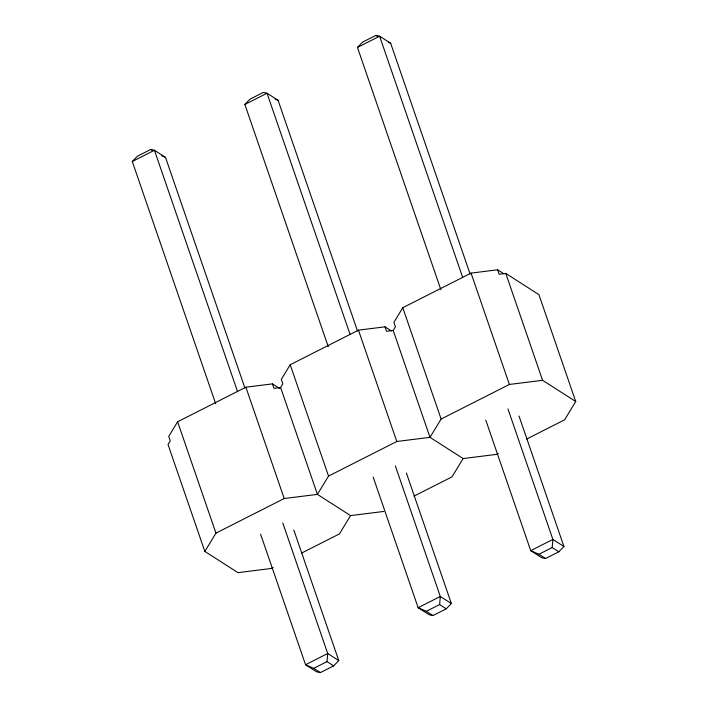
<?xml version="1.0" encoding="UTF-8"?>
<svg xmlns="http://www.w3.org/2000/svg" width="708" height="708" viewBox="0 0 708 708"><rect width="100%" height="100%" fill="white"/><g stroke="black" fill="none" stroke-linecap="round" stroke-linejoin="round"><path stroke-width="1.06" d="M260.624 534.23L305.555 664.732L313.733 668.352L327.025 661.617L327.716 653.502L282.784 523M373.204 477.183L418.145 607.694L426.313 611.314L439.615 604.579L440.305 596.463L395.365 465.961M485.794 420.145L530.726 550.656L538.903 554.275L552.196 547.541L552.886 539.425L507.955 408.923M279.766 388.568L272.438 383.878L245.88 387.196L177.611 421.782L168.716 436.42L170.256 440.872L168.026 444.536L204.833 551.417L237.968 572.639L271.173 568.48L273.12 567.497M391.435 330.937L385.028 326.831L358.46 330.158L290.2 364.744L281.306 379.382L282.837 383.833L280.616 387.497L317.414 494.379L350.549 515.601L383.754 511.441M204.833 551.417L215.949 533.115L284.209 498.529L317.414 494.379L328.539 476.077L396.799 441.491L430.004 437.34L463.138 458.563L496.343 454.403L498.29 453.421M504.025 273.899L497.609 269.792L471.05 273.12L402.79 307.697L393.887 322.344L395.427 326.795L393.197 330.459L430.004 437.34L441.119 419.039L509.379 384.453L542.585 380.302L575.719 401.516L564.603 419.817L526.575 439.093M350.549 515.601L339.433 533.903L301.396 553.169M463.138 458.563L452.014 476.865L413.985 496.131M215.683 403.719L132.281 161.504L137.387 156.22L150.689 149.477L154.441 150.273L165.486 157.344L244.933 388.081M328.264 346.681L244.862 104.457L249.977 99.173L263.27 92.438L267.031 93.235L278.076 100.306L357.522 331.043M440.854 289.643L357.452 47.418L362.558 42.135L375.859 35.4L379.612 36.197L390.657 43.268L470.103 274.005M338.76 660.582L327.716 653.502L305.555 664.732L316.6 671.803L320.361 672.6L333.654 665.865L338.76 660.582L293.829 530.071M451.35 603.543L440.305 596.463L418.145 607.694L429.19 614.765L432.942 615.562L446.244 608.827L451.35 603.543L406.41 473.033M563.931 546.496L552.886 539.425L530.726 550.656L541.77 557.727L545.532 558.524L558.824 551.78L563.931 546.496L518.999 415.994M132.281 161.504L154.441 150.273L237.49 391.444M244.862 104.457L267.031 93.235L350.071 334.406M357.452 47.418L379.612 36.197L462.66 277.368M575.719 401.516L538.921 294.634L505.786 273.421L499.149 274.244L497.609 269.792M393.197 330.459L386.559 331.291L385.028 326.831M280.616 387.497L273.978 388.329L272.438 383.878M388.311 42.232L390.657 43.268M275.067 98.978L276.209 99.483M276.386 99.562L278.076 100.306M161.76 155.698L162.725 156.123M163.203 156.335L165.486 157.344M375.859 35.4L377.514 36.462M150.689 149.477L152.344 150.538M552.196 547.541L558.824 551.78M538.903 554.275L545.532 558.524M439.615 604.579L446.244 608.827M426.313 611.314L432.942 615.562M327.025 661.617L333.654 665.865M313.733 668.352L320.361 672.6M505.786 273.421L542.585 380.302M471.05 273.12L509.379 384.453M402.79 307.697L441.119 419.039M358.46 330.158L396.799 441.491M290.2 364.744L328.539 476.077M245.88 387.196L284.209 498.529M177.611 421.782L215.949 533.115"/></g></svg>
